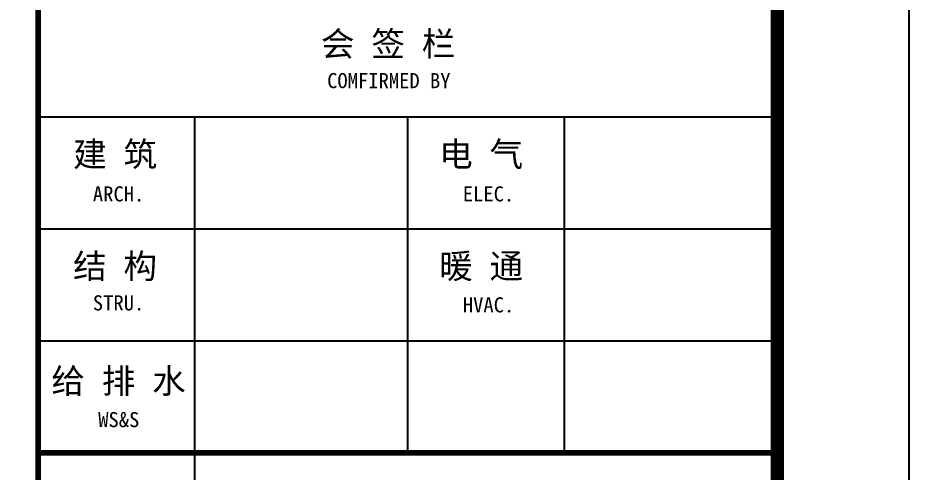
# Model space of a CAD drawing. Extents: x -522490 to 417652, y 450811 to 1108047.
# Drawn here: x 395989 to 402752, y 784470 to 787921 of the extents above; entities that cross this region are included whole.
import ezdxf

# ---------------------------------------------------------------- set-up
doc = ezdxf.new("R2010")
doc.units = 0
doc.header["$LTSCALE"] = 1000
doc.header["$MEASUREMENT"] = 0
doc.layers.add('PUB_TEXT', color=7, linetype='Continuous')
doc.layers.add('PUB_TITLE', color=4, linetype='Continuous')
doc.styles.add('TQ', font='')
doc.styles.get('TQ').set_extended_font_data('SimSun')

msp = doc.modelspace()

# ---------------------------------------------------------------- linework, layer by layer
at = {"layer": 'PUB_TITLE'}
for p, q in [((396142.5, 787168), (401752.5, 787168)), ((397332.1, 784618), (397332.1, 787168)), ((398947.1, 784618), (398947.1, 787168)), ((400137.1, 784618), (400137.1, 787168)), ((396142.5, 786318), (401752.5, 786318)), ((396142.5, 785468), (401752.5, 785468)), ((397332.7, 781195.9), (397332.7, 784618))]:
    msp.add_line(p, q, dxfattribs=at)
at = {"layer": 'PUB_TITLE', "lineweight": 40}
msp.add_line((396142.5, 784618), (401752.5, 784618), dxfattribs=at)
at = {"layer": 'PUB_TITLE'}
msp.add_lwpolyline([(343352.5, 777246.1), (402752.5, 777246.1), (402752.5, 819246.1), (343352.5, 819246.1)], close=True, dxfattribs=at)
at = {"layer": 'PUB_TITLE', "const_width": 100}
msp.add_lwpolyline([(345852.5, 778246.1), (401752.5, 778246.1), (401752.5, 818246.1), (345852.5, 818246.1)], close=True, dxfattribs=at)
at = {"layer": 'PUB_TITLE', "lineweight": 40, "const_width": 42.5}
msp.add_lwpolyline([(396142.5, 818246.1), (396142.5, 778246.1)], dxfattribs=at)
at = {"layer": 'PUB_TITLE', "const_width": 42.5}
msp.add_lwpolyline([(396142.5, 784618), (401752.5, 784618)], dxfattribs=at)

# ---------------------------------------------------------------- texts
at = {"layer": 'PUB_TEXT', "attachment_point": 1, "style": 'TQ'}
for s, insert, char_height, width in [('会 签 栏', (398288.9, 787816.6), 187, 2223.6), ('COMFIRMED BY', (398335.7, 787501.4), 114.75, 2399.55), ('建 筑', (396408, 786978.6), 187, 2006), ('电 气', (399185.5, 786978.6), 187, 2006), ('   ARCH.', (396323.7, 786641.1), 114.75, 2399.55), ('   ELEC.', (399131, 786641.1), 114.75, 2399.55), ('结 构', (396408, 786128.6), 187, 2006), ('暖 通', (399185.5, 786128.6), 187, 2006), ('   STRU.', (396323.7, 785813.4), 114.75, 2399.55), ('   HVAC.', (399131, 785798.5), 114.75, 2399.55), ('给 排 水', (396243, 785257.1), 187, 2223.6), ('   WS&S', (396364.3, 784927), 114.75, 2441.2)]:
    msp.add_mtext(s, dxfattribs=dict(at, insert=insert, char_height=char_height, width=width))

doc.saveas('drawing.dxf')
